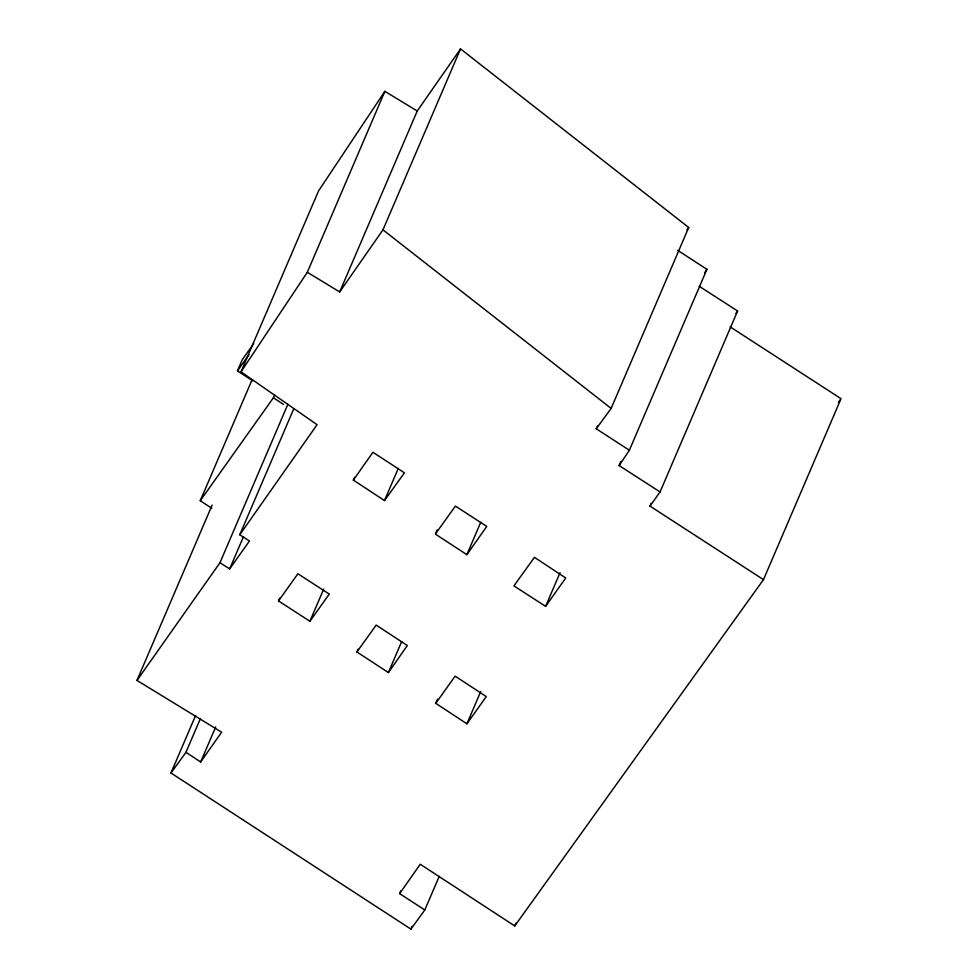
<?xml version="1.0" encoding="UTF-8"?>
<svg xmlns="http://www.w3.org/2000/svg" width="978" height="978" viewBox="0 0 978 978"><rect width="100%" height="100%" fill="white"/><g stroke="black" fill="none" stroke-linecap="round" stroke-linejoin="round"><path stroke-width="1.47" d="M252.837 380.907L237.495 370.87L242.287 359.684L253.718 343.608M287.911 404.195L219.977 562.705L229.659 568.927L249.451 541.005L239.769 534.77L317.08 424.684L241.004 371.823L318.559 190.881L384.867 91.345L417.239 110.991L339.684 291.933L307.324 272.287L384.867 91.345M211.737 508.242L200.245 500.724L252.153 379.598M200.392 718.659L185.954 752.314L200.661 761.984L221.627 732.192L136.981 680.431L212.128 505.1M200.245 500.724L273.4 397.777L274.598 395.002M239.769 534.77L293.877 408.535M229.659 568.927L243.485 536.665M339.684 291.933L382.973 229.842L460.528 48.9L688.695 227.483L611.14 408.425L596.25 428.78L629.367 450.247L619.135 465.577L660.064 491.934L650.003 506.115L763.476 579.624L514.746 925.946L420.259 864.246L399.623 893.623L424.807 909.98L410.882 929.1L170.967 772.999L195.612 715.493M200.661 761.984L215.698 726.923M278.534 600.944L297.899 573.744L329.28 594.086L309.904 621.287L278.534 600.944L279.732 598.133M353.351 480.1L372.924 452.264L404.415 472.826L384.501 500.553L353.351 480.1L354.549 477.288M309.904 621.287L323.73 589.037M384.501 500.553L398.327 468.291M356.909 651.971L376.188 625.089L407.337 645.541L388.413 672.546L356.909 651.971L358.119 649.172M435.968 532.704L437.178 529.893M388.413 672.546L401.628 641.678M466.861 554.673L486.763 526.421L455.393 506.078L435.369 534.098L466.861 554.673L480.687 522.411M435.76 703.341L455.137 676.14L486.286 696.58L466.909 723.793L435.76 703.341L437.569 699.136M466.909 723.793L480.736 691.532M596.25 428.78L597.448 425.98M399.623 893.623L400.821 890.824M545.614 606.348L565.736 577.998L534.453 557.338L513.902 585.883L545.614 606.348L560.039 572.68M410.882 929.1L412.08 926.3M424.807 909.98L439.244 876.312M619.135 465.577L620.932 461.371M629.367 450.247L706.923 269.305L677.62 250.319M650.003 506.115L651.201 503.303M660.064 491.934L737.608 310.992L699.246 286.285M514.746 925.946L515.944 923.134M763.476 579.624L841.019 398.682L730.101 326.823M241.004 371.823L307.324 272.287M704.563 272.838L706.923 269.305M417.239 110.991L460.528 48.9M136.981 680.431L219.977 562.705M237.495 370.87L248.925 354.782M735.933 313.363L737.608 310.992M838.354 402.386L840.139 399.916M170.967 772.999L185.954 752.314M686.947 229.867L688.695 227.483M273.4 397.777L283.62 404.464M382.973 229.842L611.14 408.425"/></g></svg>
